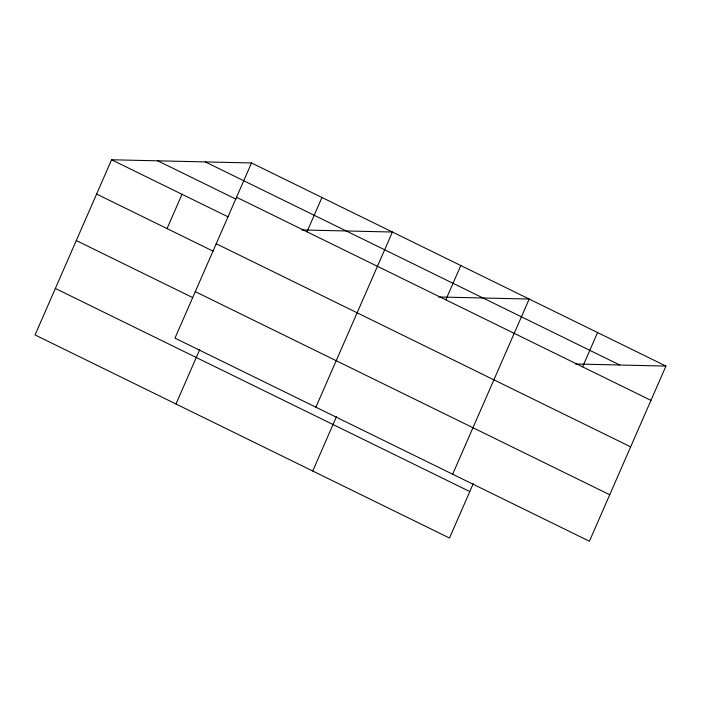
<?xml version="1.0" encoding="UTF-8"?>
<svg xmlns="http://www.w3.org/2000/svg" width="701" height="701" viewBox="0 0 701 701"><rect width="100%" height="100%" fill="white"/><g stroke="black" fill="none" stroke-linecap="round" stroke-linejoin="round"><path stroke-width="1.05" d="M251.51 162.965L174.978 338.127L589.418 541.233L665.95 366.071L251.51 162.965L111.582 159.767L35.05 334.929L449.49 538.035L473.289 483.567M167.048 228.596L182.032 194.291M175.96 403.986L199.759 349.519M306.977 231.794L321.961 197.498M315.888 407.185L392.42 232.022L301.912 229.954M312.725 471.011L336.524 416.543M445.818 299.826L460.802 265.53M452.653 474.209L529.185 299.047L438.677 296.979M582.584 366.851L597.567 332.554M575.442 363.994L665.95 366.071M205.332 161.913L619.772 365.011M236.526 197.261L650.966 400.367M157.751 160.827L236.035 199.189M111.582 159.767L228.027 216.837M216.215 243.746L630.655 446.852M96.589 194.063L213.043 251.133M195.29 291.642L609.73 494.748M76.286 240.548L192.731 297.618M55.361 288.444L469.801 491.55"/></g></svg>
